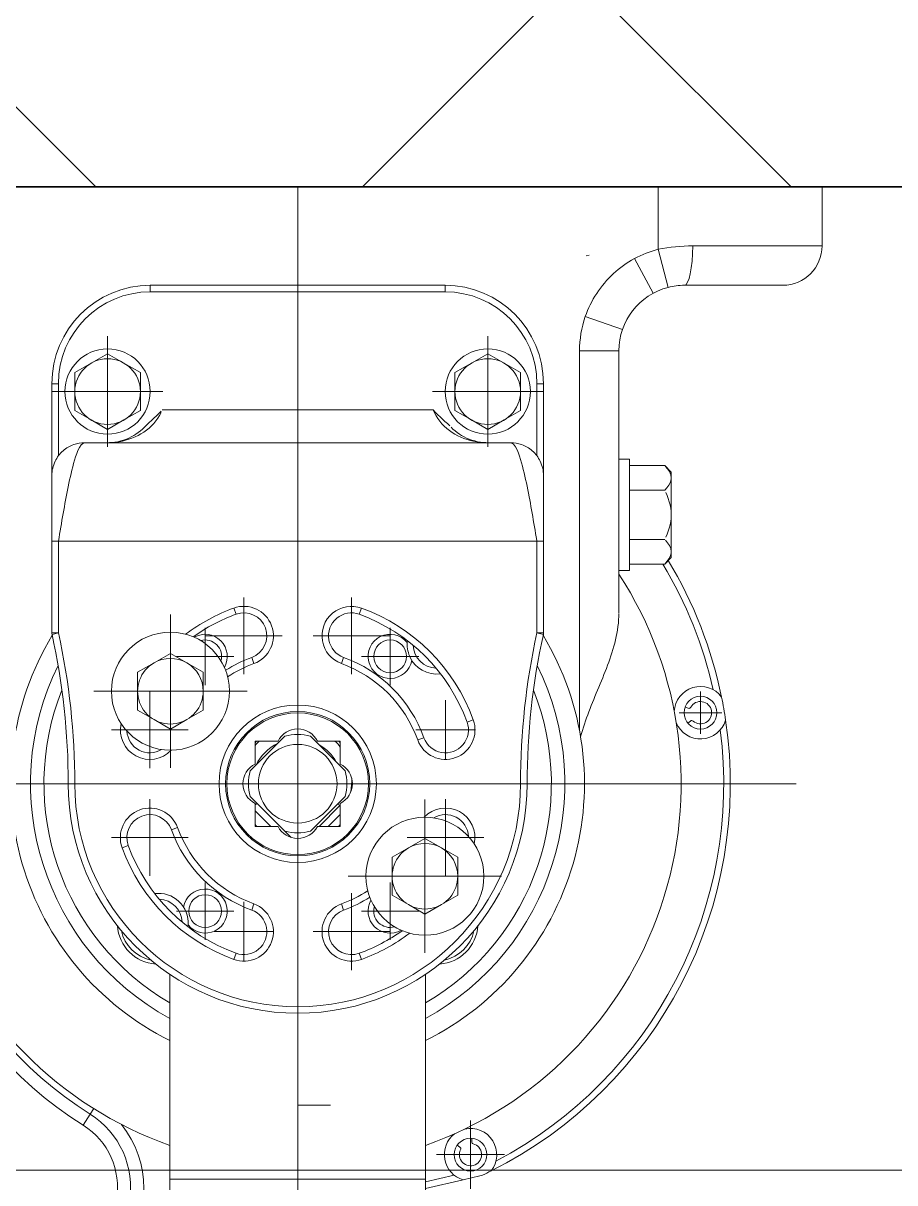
# Model space of a CAD drawing. Header units: metres. Extents: x -0.64 to 0.89, y -0.01 to 0.61.
# Drawn here: x 0.276616 to 0.279276, y 0.571206 to 0.574743 of the extents above; entities that cross this region are included whole.
import ezdxf
from ezdxf.xclip import XClip

# ---------------------------------------------------------------- set-up
doc = ezdxf.new("R2010")
doc.units = ezdxf.units.M
doc.header["$MEASUREMENT"] = 0
doc.header["$XCLIPFRAME"] = 0
doc.linetypes.add('DASHDOT', pattern=[1, 0.5, -0.25, 0, -0.25])
doc.linetypes.add('Strich 2', pattern=[0.0028222222222216, 0.0014111111111108, -0.0014111111111108])
for name, color, linetype in [('010 Aussenwände', 7, 'Continuous'), ('011_Stift 1.Grau', 7, 'Continuous'), ('030 Bodenaufbauten', 7, 'Continuous'), ('035 Decken', 7, 'Continuous'), ('051 Brüstung Bauteilschraffuren', 7, 'Continuous'), ('250 Abbildungen _ Grafiken', 7, 'Continuous')]:
    doc.layers.add(name, color=color, linetype=linetype)

# ---------------------------------------------------------------- blocks, each defined once
blk = doc.blocks.new('Zeichnung_4_3', base_point=(-3.231419911170223, 0.5250452324629931))
at = {"layer": '051 Brüstung Bauteilschraffuren', "linetype": 'Continuous', "lineweight": 0, "true_color": 0x000000}
h = blk.add_hatch(dxfattribs=at)
h.set_pattern_fill('Beton_0003', color=18, style=0, pattern_type=2)
h.set_pattern_definition([(44.99999999999999, (-3.231419911170223, 0.5250452324629931), (-0.001060660171779821, 0.001060660171779822), []), (135.0000000000002, (-3.231419911170223, 0.5250452324629931), (0.001060660171779818, 0.001060660171779824), [])])
h.paths.add_polyline_path([(0.3249130047305222, 0.5786453349058044), (0.2685356694212944, 0.5778233363895388), (0.2653338547517365, 0.5777752905293887), (0.2653398542604402, 0.5712444245557751), (0.2690416686429806, 0.5712444245559782), (0.2690416687650514, 0.5742431944917779), (0.3249070597495494, 0.5742444065799841)])
at = {"layer": '010 Aussenwände', "color": 7, "linetype": 'Continuous', "lineweight": 13, "ltscale": 1000}
for p, q in [((0.2774538912225598, 0.5714433192477998), (0.2774538912225598, 0.5742433215045689)), ((0.2775538893292341, 0.5714433192477998), (0.2774538912225598, 0.5714433192477998))]:
    blk.add_line(p, q, dxfattribs=at)
at = {"layer": '011_Stift 1.Grau', "color": 7, "linetype": 'Continuous', "lineweight": 13, "ltscale": 1000}
blk.add_line((0.2770638941424236, 0.5712173887026677), (0.2778438925542258, 0.5712173887026677), dxfattribs=at)
at = {"layer": '030 Bodenaufbauten', "color": 7, "linetype": 'Strich 2', "lineweight": 13, "ltscale": 1000}
blk.add_line((0.2858419086788295, 0.5712444241806695), (0.2690416676813706, 0.5712444241806695), dxfattribs=at)
at = {"layer": '035 Decken', "color": 7, "linetype": 'Continuous', "lineweight": 35, "ltscale": 1000}
blk.add_line((0.3249070604906736, 0.574244405644668), (0.2690416676813706, 0.5742431939586748), dxfattribs=at)
at = {"layer": '250 Abbildungen _ Grafiken', "color": 7, "linetype": 'Continuous', "lineweight": 13, "ltscale": 1000}
for p, q in [((0.2785538895278617, 0.5742433427622179), (0.2785538895278617, 0.5740531803372979)), ((0.279053888564293, 0.5742433427622179), (0.279053888564293, 0.5740633414935213)), ((0.2785538895278617, 0.5740531803372979), (0.2785838883221345, 0.5739369902793781)), ((0.2786591510284291, 0.5740633414935213), (0.279053888564293, 0.5740633414935213)), ((0.2783338954541454, 0.5740333427624252), (0.2783431659135003, 0.5740348110727022)), ((0.2784815433710103, 0.5740247503575215), (0.2785386711769405, 0.5739192210105766)), ((0.2770039008054077, 0.5739433335618406), (0.277903900771596, 0.5739433335618406)), ((0.2770039008054077, 0.5739233343656587), (0.2770039008054077, 0.5739433335618406)), ((0.277903900771596, 0.5739233343656587), (0.277903900771596, 0.5739433335618406)), ((0.2786338884383541, 0.5739433420649002), (0.2789338891356719, 0.5739433420649002)), ((0.2788138999476901, 0.5739433428949771), (0.2788141307784047, 0.5739433446678704)), ((0.2789079388207809, 0.5739433439587132), (0.2789071587477041, 0.5739433418312412)), ((0.2770039008054077, 0.5739233343656587), (0.277903900771596, 0.5739233343656587)), ((0.2783313793384541, 0.5738476911474469), (0.2784448207823578, 0.5738085600671624)), ((0.276823901662476, 0.5737059366408362), (0.2768739017786956, 0.5737348045281822)), ((0.2768739017786956, 0.5737348045281822), (0.2769239018949152, 0.5737059366408362)), ((0.2779839018078534, 0.5737059366408362), (0.278033901924073, 0.5737348045281822)), ((0.278033901924073, 0.5737348045281822), (0.2780839020402926, 0.5737059366408362)), ((0.2783138885448545, 0.5737433416000217), (0.2783138885448545, 0.5725846913153559)), ((0.2784338879734757, 0.5737433416000217), (0.2783138885448545, 0.5737433416000217)), ((0.2784338879734757, 0.5737433416000217), (0.2784338879734757, 0.573339433514378)), ((0.2767739015462564, 0.5736770687534903), (0.276823901662476, 0.5737059366408362)), ((0.2769239018949152, 0.5737059366408362), (0.2769739020111349, 0.5736770687534903)), ((0.2779339016916337, 0.5736770687534903), (0.2779839018078534, 0.5737059366408362)), ((0.2780839020402926, 0.5737059366408362), (0.2781339000307473, 0.5736770687534903)), ((0.2767739015462564, 0.5736193351045635), (0.2767739015462564, 0.5736770687534903)), ((0.2769739020111349, 0.5736770687534903), (0.2769739020111349, 0.5736193351045635)), ((0.2779339016916337, 0.5736193351045635), (0.2779339016916337, 0.5736770687534903)), ((0.2781339000307473, 0.5736770687534903), (0.2781339000307473, 0.5736193351045635)), ((0.2767239014300367, 0.5736433349902877), (0.2767039022338548, 0.5736433349902877)), ((0.2767039022338548, 0.5733636566054168), (0.2767039022338548, 0.5736433349902877)), ((0.2767239014300367, 0.5734233353292273), (0.2767239014300367, 0.5736433349902877)), ((0.2767739015462564, 0.5736193351045635), (0.2767739015462564, 0.5735615993298717)), ((0.2769739020111349, 0.5736193351045635), (0.2769739020111349, 0.5735615993298717)), ((0.2779339016916337, 0.5736193351045635), (0.2779339016916337, 0.5735615993298717)), ((0.2781339000307473, 0.5736193351045635), (0.2781339000307473, 0.5735615993298717)), ((0.2781839022727318, 0.5736433349902877), (0.2781839022727318, 0.5734233353292273)), ((0.2781839022727318, 0.5736433349902877), (0.2782039014689137, 0.5736433349902877)), ((0.2782039014689137, 0.5736433349902877), (0.2782039014689137, 0.5733633334891519)), ((0.276823901662476, 0.5735327314425258), (0.2767739015462564, 0.5735615993298717)), ((0.2769739020111349, 0.5735615993298717), (0.2769239018949152, 0.5735327314425258)), ((0.2770407509399541, 0.5735633339540304), (0.2778670506370495, 0.5735633339540304)), ((0.2779839018078534, 0.5735327314425258), (0.2779339016916337, 0.5735615993298717)), ((0.2781339000307473, 0.5735615993298717), (0.2780839020402926, 0.5735327314425258)), ((0.2768739017786956, 0.5735038635551799), (0.276823901662476, 0.5735327314425258)), ((0.2769239018949152, 0.5735327314425258), (0.2768739017786956, 0.5735038635551799)), ((0.278033901924073, 0.5735038635551799), (0.2779839018078534, 0.5735327314425258)), ((0.2780839020402926, 0.5735327314425258), (0.278033901924073, 0.5735038635551799)), ((0.2768039003405292, 0.5734633337215911), (0.2781039012364745, 0.5734633337215911)), ((0.2768745549538876, 0.5734633355648021), (0.2768787896869558, 0.5734633908790748)), ((0.2780290127567198, 0.5734633908790754), (0.2780332471352098, 0.5734633355648027)), ((0.2784338879734757, 0.5734133421084311), (0.2784658892382846, 0.5734133421084311)), ((0.2784338879734757, 0.5734133421084311), (0.2784338879734757, 0.5730733408929847)), ((0.2784658892382846, 0.5734133421084311), (0.2784658892382846, 0.5730733408929847)), ((0.2784658892382846, 0.573393453452024), (0.2784658892382846, 0.5733183969449247)), ((0.2784658892382846, 0.573393453452024), (0.2785737781842688, 0.573393453452024)), ((0.2785938879202255, 0.5733733415903024), (0.2785737781842688, 0.573393453452024)), ((0.2785938879202255, 0.5733733415903024), (0.2785938879202255, 0.5733559251984743)), ((0.2767039022338548, 0.5733633334891519), (0.2767039022338548, 0.5731633351500383)), ((0.2782039014689137, 0.5731633351500383), (0.2782039014689137, 0.5733633334891519)), ((0.2785938879202255, 0.5733559251984743), (0.2785938879202255, 0.5732433425635903)), ((0.2784658892382846, 0.5733183969449247), (0.2784658892382846, 0.5731682860564911)), ((0.2784658892382846, 0.5733183969449247), (0.2785737781842688, 0.5733183969449247)), ((0.2785938879202255, 0.5732433425635903), (0.2785938879202255, 0.5731307578029414)), ((0.2767039022338548, 0.5731633351500383), (0.2767039022338548, 0.5728832252348925)), ((0.2767239014300367, 0.5731633351500383), (0.2767039022338548, 0.5731633351500383)), ((0.2767239014300367, 0.5731633351500383), (0.2781839022727318, 0.5731633351500383)), ((0.2767239014300367, 0.5731633351500383), (0.2767239014300367, 0.5728832252348925)), ((0.2781839022727318, 0.5728832252348925), (0.2781839022727318, 0.5731633351500383)), ((0.2782039014689137, 0.5731633351500383), (0.2781839022727318, 0.5731633351500383)), ((0.2782039014689137, 0.5728832252348925), (0.2782039014689137, 0.5731633351500383)), ((0.2784658892382846, 0.5731682860564911), (0.2784658892382846, 0.5730932295493918)), ((0.2784658892382846, 0.5731682860564911), (0.2785737781842688, 0.5731682860564911)), ((0.2784338879734757, 0.5731472494870378), (0.2784338879734757, 0.5729445896902691)), ((0.2785938879202255, 0.5731307578029414), (0.2785938879202255, 0.5731133414111134)), ((0.2784658892382846, 0.5730932295493918), (0.2785737781842688, 0.5730932295493918)), ((0.2785938879202255, 0.5731133414111134), (0.2785737781842688, 0.5730932295493918)), ((0.2784338879734757, 0.5730733408929847), (0.2784658892382846, 0.5730733408929847)), ((0.2772657907895931, 0.5729401659735116), (0.277258950078144, 0.572958959860995)), ((0.2776488536246246, 0.572958959860995), (0.2776420129131755, 0.5729401659735116)), ((0.2767039022338548, 0.5728832252348925), (0.2767239014300367, 0.5728832252348925)), ((0.2767239014300367, 0.5728832252348925), (0.276704367776368, 0.5728789269382641)), ((0.2781839022727318, 0.5728832252348925), (0.2782034338006357, 0.5728789269382641)), ((0.2781839022727318, 0.5728832252348925), (0.2782039014689137, 0.5728832252348925)), ((0.2770155691289454, 0.5727920809390279), (0.277065569245165, 0.5728209488263738)), ((0.277065569245165, 0.5728209488263738), (0.2771155693613846, 0.5727920809390279)), ((0.277313673643972, 0.5728086087611276), (0.2773205122296563, 0.5727898148736441)), ((0.2775872893473474, 0.5727898148736441), (0.2775941300587965, 0.5728086087611276)), ((0.2769655690127257, 0.572763213051682), (0.2770155691289454, 0.5727920809390279)), ((0.2771155693613846, 0.5727920809390279), (0.2771655694776042, 0.572763213051682)), ((0.2769655690127257, 0.5727054772769902), (0.2769655690127257, 0.572763213051682)), ((0.2771655694776042, 0.572763213051682), (0.2771655694776042, 0.5727054772769902)), ((0.2769655690127257, 0.5727054772769902), (0.2769655690127257, 0.5726477436280634)), ((0.2771655694776042, 0.5727054772769902), (0.2771655694776042, 0.5726477436280634)), ((0.2770155691289454, 0.5726188757407175), (0.2769655690127257, 0.5726477436280634)), ((0.2771655694776042, 0.5726477436280634), (0.2771155693613846, 0.5726188757407175)), ((0.2786457735899117, 0.5726535809784795), (0.2786359504303074, 0.5726571565150418)), ((0.277065569245165, 0.5725900078533716), (0.2770155691289454, 0.5726188757407175)), ((0.2771155693613846, 0.5726188757407175), (0.277065569245165, 0.5725900078533716)), ((0.2779895265817795, 0.5726182869038401), (0.2779707326942961, 0.572611446192391)), ((0.2786526398105396, 0.5726146348397414), (0.2786446341799251, 0.5726079152968916)), ((0.2773090564826086, 0.5724623514195797), (0.2774148855624045, 0.5725681826251403)), ((0.2773238943216126, 0.5725533405346066), (0.2773238943216126, 0.572483341222205)), ((0.2773938936340141, 0.5725533405346066), (0.2773238943216126, 0.5725533405346066)), ((0.2774929053857748, 0.5725681826251403), (0.2775987344655706, 0.5724623514195797)), ((0.2775838945008017, 0.5725533405346066), (0.2775138930626352, 0.5725533405346066)), ((0.2775838945008017, 0.572483341222205), (0.2775838945008017, 0.5725533405346066)), ((0.2778203815944287, 0.5725567226265629), (0.2778391754819121, 0.5725635633380121)), ((0.2767739015462564, 0.5724233351305998), (0.2767539002243096, 0.5724233351305998)), ((0.2781339000307473, 0.5724233351305998), (0.2781539013526941, 0.5724233351305998)), ((0.2774148855624045, 0.5722785046421784), (0.2773090564826086, 0.5723843337219743)), ((0.2775987344655706, 0.5723843337219743), (0.2774929053857748, 0.5722785046421784)), ((0.2773238921958477, 0.5723411573110846), (0.2773717070257499, 0.5722933424811825)), ((0.2773238943216126, 0.572363341793584), (0.2773238943216126, 0.5722933403554175)), ((0.2773305874472176, 0.5723628027954238), (0.2773238937110647, 0.5723589378879091)), ((0.2775189800180416, 0.5722933424811825), (0.2775828783851793, 0.5723572408483201)), ((0.2775838934857284, 0.5723566551104249), (0.2775757544869126, 0.5723613539869739)), ((0.2775838945008017, 0.5722933403554175), (0.2775838945008017, 0.572363341793584)), ((0.2775472633200399, 0.5722933424811825), (0.2775838923750368, 0.5723299715361793)), ((0.277087419982575, 0.5722899455088717), (0.2770686282208565, 0.5722831069231875)), ((0.2773238943216126, 0.5722933403554175), (0.2773938936340141, 0.5722933403554175)), ((0.2774148558016958, 0.5722784770072347), (0.2774339664281494, 0.5722593663807811)), ((0.2775138930626352, 0.5722933403554175), (0.2775838945008017, 0.5722933403554175)), ((0.276918277120989, 0.5722283833573595), (0.2769370710084725, 0.5722352240688086)), ((0.2777922258383244, 0.5722278072750715), (0.277842225954544, 0.5722566751624174)), ((0.277842225954544, 0.5722566751624174), (0.2778922260707636, 0.5722278072750715)), ((0.2777422257221048, 0.5721989393877256), (0.2777922258383244, 0.5722278072750715)), ((0.2777422257221048, 0.5721412036130339), (0.2777422257221048, 0.5721989393877256)), ((0.2778922260707636, 0.5722278072750715), (0.2779422261869833, 0.5721989393877256)), ((0.2779422261869833, 0.5721989393877256), (0.2779422261869833, 0.5721412036130339)), ((0.2777422257221048, 0.5721412036130339), (0.2777422257221048, 0.572083469964107)), ((0.2779422261869833, 0.5721412036130339), (0.2779422261869833, 0.572083469964107)), ((0.2777922258383244, 0.5720546020767612), (0.2777422257221048, 0.572083469964107)), ((0.2779422261869833, 0.572083469964107), (0.2778922260707636, 0.5720546020767612)), ((0.2773205122296563, 0.5720568532617905), (0.277313673643972, 0.572038061500072)), ((0.2775872893473474, 0.5720568532617905), (0.2775941300587965, 0.572038061500072)), ((0.277842225954544, 0.5720257341894153), (0.2777922258383244, 0.5720546020767612)), ((0.2778922260707636, 0.5720546020767612), (0.277842225954544, 0.5720257341894153)), ((0.277258950078144, 0.5718877104002046), (0.2772657907895931, 0.571906504287688)), ((0.2776420129131755, 0.571906504287688), (0.2776488536246246, 0.5718877104002046)), ((0.2770638941424236, 0.5710973403814538), (0.2770638941424236, 0.5718420489701465)), ((0.2778438925542258, 0.5710973403814538), (0.2778438925542258, 0.5718420383413219)), ((0.2768208937051421, 0.5714156672979769), (0.2768315289069382, 0.5714325990154077)), ((0.2767996147984902, 0.5713817974858206), (0.2768208937051421, 0.5714156672979769)), ((0.277948926597949, 0.5713149549342961), (0.2779403661426955, 0.5713209495913149)), ((0.2779856810730749, 0.5713420796944237), (0.2779847691199326, 0.5713316676979421)), ((0.2779314570619984, 0.5712297138875595), (0.2778438925542258, 0.5712096594214902)), ((0.2779588943095664, 0.5712154797657871), (0.2778438925542258, 0.5711891415386726)), ((0.2780099339248223, 0.5712271693469738), (0.2779588943095664, 0.5712154797657871))]:
    blk.add_line(p, q, dxfattribs=at)
at = {"layer": '250 Abbildungen _ Grafiken', "color": 7, "linetype": 'DASHDOT', "lineweight": 13, "ltscale": 1000}
for p, q in [((0.2774538890967949, 0.5739443411744033), (0.2774538890967949, 0.5709023418413857)), ((0.2768739017786956, 0.5737883355399012), (0.2768739017786956, 0.5734503346692259)), ((0.278033901924073, 0.5737883355399012), (0.278033901924073, 0.5734503346692259)), ((0.2770429000882683, 0.5736193351045635), (0.276704901343358, 0.5736193351045635)), ((0.2782029002336457, 0.5736193351045635), (0.2778649014887353, 0.5736193351045635)), ((0.2772897311539001, 0.572991386278784), (0.2772897311539001, 0.5727573863300903)), ((0.2776180704231035, 0.572991386278784), (0.2776180704231035, 0.5727573863300903)), ((0.277065569245165, 0.5729394772256838), (0.277065569245165, 0.5724714773282966)), ((0.277171757579229, 0.5728991854777639), (0.277171757579229, 0.5727241521216393)), ((0.2774067311282469, 0.5728743863044371), (0.2771727311795533, 0.5728743863044371)), ((0.2777350703974504, 0.5728743863044371), (0.2775010704487567, 0.5728743863044371)), ((0.2777360312431854, 0.5728991854777639), (0.2777360312431854, 0.5727241521216393)), ((0.2772592731944088, 0.572811669862584), (0.2770842398382842, 0.572811669862584)), ((0.2778235468583652, 0.572811669862584), (0.2776485135022406, 0.572811669862584)), ((0.2772995691938586, 0.5727054772769902), (0.2768315692964713, 0.5727054772769902)), ((0.277002848551782, 0.5727045036766659), (0.277002848551782, 0.5724705037279723)), ((0.2786829362118984, 0.5727050563755399), (0.2786829362118984, 0.572575055223063)), ((0.2779049530252217, 0.5726785034461706), (0.2779049530252217, 0.5724965039584676)), ((0.2787479357252545, 0.572640054736419), (0.2786179345727775, 0.572640054736419)), ((0.2771198485261289, 0.572587503702319), (0.2768858485774352, 0.572587503702319)), ((0.2779959527690731, 0.572587503702319), (0.2778139532813702, 0.572587503702319)), ((0.2789748887633037, 0.5724233415078945), (0.2759328873045211, 0.5724233415078945)), ((0.277002848551782, 0.5723761644074624), (0.277002848551782, 0.5721421644587688)), ((0.2779049530252217, 0.5723761644074624), (0.2779049530252217, 0.5721421644587688)), ((0.277842225954544, 0.5723752035617276), (0.277842225954544, 0.5719072036643402)), ((0.2771198485261289, 0.5722591644331156), (0.2768858485774352, 0.5722591644331156)), ((0.2780219529995684, 0.5722591644331156), (0.2777879530508748, 0.5722591644331156)), ((0.2780762259032377, 0.5721412036130339), (0.2776082260058503, 0.5721412036130339)), ((0.277171757579229, 0.5721225287683849), (0.277171757579229, 0.5719474975380251)), ((0.2777360312431854, 0.5721225287683849), (0.2777360312431854, 0.5719474975380251)), ((0.2772897311539001, 0.572063281574849), (0.2772897311539001, 0.5718812820871462)), ((0.2776180704231035, 0.5720892818053444), (0.2776180704231035, 0.5718552818566507)), ((0.2772592731944088, 0.572035013153205), (0.2770842398382842, 0.572035013153205)), ((0.2778235468583652, 0.572035013153205), (0.2776485135022406, 0.572035013153205)), ((0.2773807308977516, 0.5719722818309976), (0.2771987314100487, 0.5719722818309976)), ((0.2777350703974504, 0.5719722818309976), (0.2775010704487567, 0.5719722818309976)), ((0.2779813232550293, 0.5713962696932617), (0.2779813232550293, 0.5711882699750636)), ((0.278085322051246, 0.5712922708970452), (0.2778773223330477, 0.5712922708970452))]:
    blk.add_line(p, q, dxfattribs=at)
at = {"layer": '250 Abbildungen _ Grafiken', "color": 7, "linetype": 'Continuous', "lineweight": 13, "ltscale": 1000, "flags": 128}
for points in [[(0.2768787896433169, 0.573463390991622), (0.2768890111505464, 0.5734638760078634), (0.2768992527799945, 0.5734648642422658), (0.2769094913651018, 0.5734663649283873), (0.2769193102112371, 0.5734683005594445), (0.2769290797870774, 0.5734707291861022), (0.2769387754327242, 0.5734736618226345), (0.2769483785109066, 0.5734771137226471), (0.2769576795948945, 0.5734810170254354), (0.2769668438944577, 0.5734854525950844), (0.2769756625525908, 0.5734903349375835), (0.2769842872396255, 0.57349576752283), (0.2769924912938801, 0.5735016283072382), (0.277000397072964, 0.5735080255454152), (0.277007783507996, 0.5735147992684708), (0.2770147582368656, 0.5735220651710573), (0.2770212562674716, 0.5735297998170139), (0.2770272159725415, 0.5735379739966324), (0.2770325738043522, 0.5735465425132632), (0.277037265895379, 0.5735554327960961)], [(0.2769860559443291, 0.5735109033270702), (0.2769931769059917, 0.5735179545241177), (0.2770005127458814, 0.5735247854334342), (0.2770079479269065, 0.573531507097944), (0.2770153923135137, 0.5735382156271209), (0.2770228906775145, 0.5735451194622027), (0.2770302553512409, 0.5735522205301276), (0.2770372179511673, 0.5735594186687348)], [(0.2778670515342454, 0.5735633344037221), (0.2778712291713958, 0.5735540137408071), (0.2778760058499823, 0.573545209056002), (0.2778814342458831, 0.5735367343151442), (0.2778874470406674, 0.573528661329227), (0.2778939723325737, 0.5735210412658767), (0.2779011665173137, 0.5735136887936466), (0.2779087642856939, 0.5735068669193933), (0.2779167041684856, 0.5735005805991221), (0.2779249336189493, 0.5734948257377726), (0.2779336640314107, 0.5734894450535849), (0.2779426037226038, 0.5734846103438884), (0.2779517134577207, 0.5734803079306218), (0.2779612347416816, 0.57347641898841), (0.2779708740698705, 0.5734730613585965), (0.2779806081822414, 0.5734702200231875), (0.2779904123271586, 0.573467882709124), (0.2780002620471098, 0.5734660386307545), (0.2780104160425281, 0.5734646462396902), (0.2780205691189881, 0.5734637558586948)], [(0.2778670531291745, 0.5735633334794037), (0.2778739921780811, 0.5735558227309993), (0.2778810997601484, 0.573548743395086), (0.2778884126410857, 0.5735418670975911), (0.2778959252024231, 0.5735350397233415), (0.2779033768034882, 0.5735283354802828), (0.2779109164539566, 0.5735214461241415), (0.2779183031186672, 0.5735143835740855)], [(0.2767239011329634, 0.5731633344037216), (0.2767256988748819, 0.57317392177837), (0.2767274978950889, 0.5731845034714783), (0.2767292994561177, 0.5731950736306691), (0.2767311048049783, 0.573205626160284), (0.2767329151748954, 0.5732161546593147), (0.2767347317870565, 0.5732266523593342), (0.2767365558523482, 0.573237112062428), (0.2767383885731043, 0.5732475260791248), (0.2767402311448426, 0.5732578861663284), (0.2767420847580113, 0.5732681834652484), (0.2767439505997293, 0.5732784084393313), (0.2767458298555296, 0.5732885508121918), (0.2767477237110989, 0.5732985995055436), (0.2767496333540249, 0.5733085425771316), (0.2767515599755335, 0.5733183671586615), (0.276753700297812, 0.5733290207737112), (0.2767558642149894, 0.5733394943124268), (0.2767580533430696, 0.5733497662224024), (0.2767602693140994, 0.5733598132137436), (0.2767625137789747, 0.5733696101591063), (0.2767649967492076, 0.5733799807029208), (0.2767675178252103, 0.5733899835147704), (0.2767702945955897, 0.5734003573492163), (0.2767731216317633, 0.5734101951950266), (0.2767762257586153, 0.5734201203748989), (0.2767796238255915, 0.5734298908304544), (0.2767833318620512, 0.5734391976592453), (0.2767878420579484, 0.5734485433906149), (0.2767934371821328, 0.5734570244701231), (0.2768016445996211, 0.573463039900114)], [(0.2781039011329631, 0.5734633344037221), (0.2781128814427025, 0.5734586825659967), (0.2781188905841976, 0.5734504344941069), (0.2781235135941755, 0.5734413638174797), (0.2781275353368087, 0.5734316076478478), (0.2781309936053127, 0.5734218787432683), (0.2781341463567286, 0.5734119697352361), (0.2781370104562977, 0.5734021412745249), (0.2781398150298044, 0.5733917852489452), (0.2781423527422993, 0.5733818168371998), (0.2781448434064644, 0.5733715056822776), (0.2781472894990822, 0.57336089436717), (0.2781494951899894, 0.5733509345377813), (0.2781516688164318, 0.573340775246235), (0.2781538136083102, 0.5733304339084019), (0.278155932023755, 0.5733199288523468), (0.278158025951444, 0.5733092789866143), (0.2781600973264231, 0.5732985010640002), (0.2781619624842646, 0.5732886043133171), (0.2781638121331578, 0.5732786238593062), (0.2781656477763481, 0.5732685685623126), (0.2781674709110131, 0.5732584464139147), (0.2781692830178129, 0.5732482646877282), (0.2781710855504498, 0.5732380300902128), (0.2781728799252239, 0.5732277489114773), (0.2781746675105872, 0.5732174271760848), (0.278176449616701, 0.5732070707938584), (0.2781782274849918, 0.5731966857106865), (0.2781800022777041, 0.5731862780593284), (0.2781817750674618, 0.57317585431022), (0.2781835468268179, 0.5731654214222786)], [(0.2785938883006436, 0.5733559249554595), (0.2785923909367067, 0.5733658190538785), (0.2785883897349755, 0.5733750292363703), (0.2785827203768632, 0.5733834405207061), (0.2785761387340875, 0.5733910318850972)], [(0.2785737772556613, 0.5733183973453332), (0.2785805850660785, 0.5733257761990439), (0.2785866802785559, 0.5733339817300067), (0.2785913405579752, 0.5733429934408618), (0.2785937372487921, 0.5733527906077426)], [(0.2785938883256511, 0.5732433418103385), (0.2785934898263243, 0.5732535284986724), (0.27859230122366, 0.5732637174195564), (0.2785903878730926, 0.5732737123690016), (0.2785878245189628, 0.5732835084945864), (0.2785846920276533, 0.5732930973407777), (0.2785810734025098, 0.5733024696573403), (0.2785769606275634, 0.5733118089448829)], [(0.2785938883256511, 0.5732433418103385), (0.2785934898263243, 0.5732331551220048), (0.27859230122366, 0.573222966201121), (0.2785903878730926, 0.5732129712516758), (0.2785878245189628, 0.5732031751260909), (0.2785846920276533, 0.5731935862798998), (0.2785810734025098, 0.5731842139633371), (0.2785769606275634, 0.5731748746757944)], [(0.2785938883006436, 0.5731307583504753), (0.2785923909367072, 0.5731406524488947), (0.2785883897349755, 0.5731498626313862), (0.2785827203768632, 0.5731582739157223), (0.2785761387340875, 0.5731658652801134)], [(0.2785737772556622, 0.5730932307403492), (0.2785805850660785, 0.57310060959406), (0.2785866802785559, 0.5731088151250227), (0.2785913405579752, 0.5731178268358779), (0.2785937372487926, 0.5731276240027585)], [(0.2783170511791422, 0.5725667882522673), (0.2783197971980305, 0.5725764703805833), (0.278322681713679, 0.572586109439498), (0.2783256963515583, 0.5725957057948694), (0.278328832323619, 0.5726052599525819), (0.2783320804959879, 0.5726147726457604), (0.2783354314566777, 0.5726242449219839), (0.2783388755832821, 0.5726336782305006), (0.2783424031106851, 0.5726430745094417), (0.2783460047358397, 0.5726524375928428), (0.2783496757014552, 0.5726617830735041), (0.2783534045452494, 0.5726711103806981), (0.2783571728554968, 0.572680402397491), (0.2783609701018657, 0.5726896621078486), (0.2783648628024862, 0.5726990782679611), (0.2783688436238507, 0.5727086622810583), (0.2783727699527998, 0.5727181015318672), (0.2783767616961041, 0.5727277164944862), (0.2783807066247306, 0.5727372710625415), (0.2783846007612305, 0.5727467887040155), (0.2783884315738736, 0.57275627289317), (0.2783921898960209, 0.5727657355945609), (0.2783958678381726, 0.572775191968128), (0.2783994567000088, 0.5727846550742849), (0.2784029448824397, 0.5727941305790086), (0.278406316188176, 0.5728036126059239), (0.2784095607181327, 0.5728131156797025), (0.2784126647889273, 0.5728226403559256), (0.2784157290765794, 0.5728325706673161), (0.2784185902901557, 0.5728424592010138), (0.2784212441525149, 0.5728523333413628), (0.2784236789211327, 0.5728621981915359), (0.2784258820963128, 0.5728720554957288), (0.2784278408875296, 0.5728819031609865), (0.2784296105584168, 0.5728921606232796), (0.2784310875692571, 0.5729023906278836), (0.2784322612881964, 0.5729125866584097), (0.2784331230121908, 0.5729227447261455), (0.27843366561858, 0.5729328585174411), (0.2784338837694604, 0.572942919148813)]]:
    blk.add_lwpolyline(points, dxfattribs=at)
at = {"layer": '250 Abbildungen _ Grafiken', "color": 7, "linetype": 'Continuous', "lineweight": 13, "ltscale": 1000}
for centre, radius in [((0.2768739011329631, 0.5736193344037216), 0.0001300000000000168), ((0.2768739011329631, 0.5736193344037216), 0.0001000000000000156), ((0.2780339011329631, 0.5736193344037221), 0.0001300000000000168), ((0.2780339011329631, 0.5736193344037221), 0.0001000000000000156), ((0.2770655689198769, 0.5727054780496756), 0.0001800000000000068), ((0.2777360305607779, 0.5728116692858755), 4.999999999999005e-05), ((0.2774539011329638, 0.5724233344037218), 0.0002400000000000091), ((0.2786829354341878, 0.5726400557730559), 4.999999999999005e-05), ((0.2774539011329638, 0.5724233344037218), 0.0002199999999999847), ((0.2774538936396773, 0.5724233411285754), 0.000215999999999994), ((0.2774538953584273, 0.5724233428473254), 0.0001200000000000046), ((0.2778422252344774, 0.5721412042074752), 0.0001800000000000068), ((0.2771717567185772, 0.5720350129712753), 4.999999999999005e-05), ((0.2779813229490808, 0.5712922707291055), 4.999999999999005e-05)]:
    blk.add_circle(centre, radius, dxfattribs=at)
for centre, radius, start, end in [((0.2786339170949463, 0.5737432514650548), 0.0003200947540740594, 104.4784554196283, 118.4266180642222), ((0.2786588363652709, 0.5735157593826244), 0.0005475780550137017, 89.96700082588482, 101.0497093561299), ((0.2789339000563023, 0.574063342847326), 0.0001199999999999735, 270, 0), ((0.2786341046182508, 0.5737430465727464), 0.0003203643282873983, 118.438668286122, 132.6021388398385), ((0.2786340069975264, 0.5737432249605217), 0.0003201662112566366, 132.6108889832209, 146.7831796621569), ((0.277003901132963, 0.5736433344037214), 0.0003000000000002734, 90, 180), ((0.2779039011329631, 0.5736433344037223), 0.0002999999999997583, 0, 90), ((0.2786338883256509, 0.5737433418103388), 0.0001999999999998174, 104.4775027426804, 180), ((0.2786338883256509, 0.5737433418103385), 0.0002000000000001054, 90, 104.4775027426562), ((0.2770039011329626, 0.5736433344037221), 0.0002799999999996317, 90, 180), ((0.2779039011329627, 0.5736433344037218), 0.0002800000000001957, 0, 90), ((0.2786342553628756, 0.5737431688309427), 0.0003204042242681089, 146.7991125741975, 160.9606170635672), ((0.2786338976286866, 0.5737433397713774), 0.000320009649135743, 160.9686542927962, 179.999634937233), ((0.2768739011329622, 0.5736193344037219), 0.0001560000000006502, 291.5602244743164, 315.9671244669858), ((0.2780339011329627, 0.5736193344037223), 0.0001559999999999251, 224.033301361586, 248.4607817692566), ((0.276874293902202, 0.573617885204729), 0.000154509112344177, 278.0540561180687, 291.6010267722689), ((0.2780335083917951, 0.5736178852749526), 0.0001545091864111935, 248.3989595386312, 261.9458763671102), ((0.2768038780151181, 0.5733633519303855), 9.997147459003761e-05, 131.2414323496859, 154.289763703124), ((0.2768039011329635, 0.5733633344037213), 0.0001000000000004522, 109.3524601194567, 131.2447703044091), ((0.2768038710468739, 0.5733635344090721), 9.980030398645253e-05, 89.98272739848403, 109.374212509671), ((0.2768739011329626, 0.5736193344037216), 0.0001559999999999925, 270.1409307978716, 278.1245743816532), ((0.2780339011329631, 0.5736193344037221), 0.0001560000000000303, 261.8776237260104, 269.918732179877), ((0.2781039312190519, 0.5733635344090714), 9.980030398765085e-05, 70.62578749059624, 90.01727260804256), ((0.2781039011329636, 0.5733633344037226), 9.999999999956192e-05, 48.75522969633221, 70.64753988137751), ((0.2781039242508077, 0.573363351930384), 9.997147459166331e-05, 25.71023629731803, 48.75856765156583), ((0.2768039011329635, 0.5733633344037219), 0.0001000000000004767, 154.2864599008165, 180), ((0.2781039011329627, 0.5733633344037219), 0.0001000000000004497, 0, 25.7135400991835), ((0.2774538953584833, 0.5724233428474097), 0.001299999999917497, 12.73495935637682, 31.01741396284513), ((0.2774538953584287, 0.5724233428473277), 0.001319999999999333, 11.55671288384967, 31.05114621718181), ((0.2774538883256521, 0.5724233418103382), 0.001170000000000317, 146.8882637513959, 250.5290207368647), ((0.2774538883256508, 0.5724233418103382), 0.001170000000000308, 289.4714620062701, 33.11173624865428), ((0.2774539011329624, 0.572423334403722), 0.0005699999999995731, 109.9999999999303, 126.8601952373926), ((0.2772897314626199, 0.5728743868611359), 9.000000000000978e-05, 290.0000010482617, 109.9999989518055), ((0.2772897314628273, 0.5728743868612114), 7.000000000003073e-05, 290.0000011669108, 109.9999988333076), ((0.2776180708017604, 0.5728743868616916), 9.000000000557614e-05, 69.99999999396182, 249.9999999943018), ((0.2776180708009859, 0.5728743868619807), 6.999999999994187e-05, 69.99999932625097, 250.0000006739728), ((0.2774539011329065, 0.5724233344036649), 0.0005700000000718744, 20.00000000474641, 69.99999999529761), ((0.2774539011329642, 0.5724233344037217), 0.0005500000000004956, 110.0000000001208, 125.4260789862881), ((0.2774539011329638, 0.5724233344037222), 0.0005499999999996208, 20.00000000000168, 70.00000000003351), ((0.2774538936396764, 0.5724233411285753), 0.0008749999999995761, 148.8533541169078, 243.5309454114851), ((0.2767239011329625, 0.5728832256952231), 1.999999999952701e-05, 180, 192.4098056522935), ((0.2746339011329644, 0.5724233344037182), 0.002119999999999323, 0, 12.40980565550946), ((0.2746339011329635, 0.5724233344037218), 0.002139999999999986, 0, 12.40980565540526), ((0.2771717567185594, 0.5728116692858632), 6.732050808577258e-05, 330.2424174911424, 119.759336590909), ((0.2777360305607757, 0.572811669285845), 6.732050805478345e-05, 38.95114302717823, 349.4278015421816), ((0.2774538936396773, 0.5724233411285753), 0.0008749999999999915, 296.4690406481112, 31.14533088780727), ((0.2802739011329636, 0.5724233344037224), 0.002139999999999986, 167.5901943445947, 180), ((0.2802739011329636, 0.5724233344037238), 0.00211999999999989, 167.5901943446352, 180), ((0.2781839011329628, 0.5728832256952238), 2.000000000009549e-05, 347.5901943478824, 0), ((0.2771717567185767, 0.5728116692858749), 5.000000000037545e-05, 344.2933943303451, 105.708352132482), ((0.2778781577083875, 0.5728476051972747), 9.00000000105131e-05, 172.4028313604177, 203.5336694897422), ((0.2778781577083889, 0.5728476051972878), 7.200000000028722e-05, 181.5115999594447, 268.4902984086494), ((0.2770655689198778, 0.5727054780496759), 9.999999999999121e-05, 0, 120.0000000003344), ((0.2774539011329633, 0.5724233344037221), 0.000409999999999744, 109.9999999999928, 122.4556221892028), ((0.2774539011329638, 0.5724233344037224), 0.0004099999999995685, 19.99999999997397, 69.99999999999784), ((0.2778781577083822, 0.5728476051973121), 9.00000000159392e-05, 203.5336695013051, 277.599073478425), ((0.2774538936396835, 0.5724233411285766), 0.0008150000000090514, 153.739703816151, 241.4107138266837), ((0.2770655689198778, 0.5727054780496759), 9.999999999999121e-05, 120.0000000003344, 0), ((0.2774539011329638, 0.572423334403722), 0.0003899999999999707, 110.0000000000364, 123.2440428108718), ((0.2774539011331791, 0.5724233344039378), 0.0003899999997109341, 19.99999998021816, 70.0000000197892), ((0.2774538936396822, 0.5724233411285765), 0.0008150000000089755, 298.5892774534531, 26.25862180750799), ((0.2774538953585437, 0.5724233428473795), 0.001230000000109826, 166.8416976683637, 237.8637413060403), ((0.2774538953584282, 0.5724233428473272), 0.001190000000000127, 166.8416976646094, 237.863741308932), ((0.2774538936396822, 0.5724233411285657), 0.0007740000000044061, 158.3373585932355, 239.7432302614712), ((0.2774538936396826, 0.5724233411285654), 0.0007740000000040572, 300.2567604048412, 21.66051648299742), ((0.2786829354341882, 0.5726400557730581), 7.99999999968511e-05, 36.63120305702446, 177.5987591364998), ((0.2786829354341864, 0.5726400557730542), 3.40000000001664e-05, 228.6269265583679, 151.3730734415289), ((0.27745389535843, 0.5724233428473234), 0.001319999999999006, 8.443287116336661, 11.55671288403859), ((0.2786478251176328, 0.5726592199498303), 5.999999999895331e-06, 250.0000000020048, 331.3730734403354), ((0.2770028486749863, 0.5725875040725182), 9.000000000024208e-05, 167.5554915375317, 316.4503134286602), ((0.2774538936396653, 0.5725231924799232), 6.714864865473821e-05, 26.6784978171925, 153.3215021830659), ((0.2779049535902431, 0.5725875040744143), 9.000000000559973e-05, 200.0000012896543, 19.9999987222636), ((0.2779049535909404, 0.5725875040725183), 7.000000000000261e-05, 200.0000000000247, 20.00000000002476), ((0.2774538953584282, 0.5724233428473271), 0.001320000000000143, 296.5567128838736, 8.443287116169822), ((0.2774538953584282, 0.5724233428473271), 0.001299999999999926, 297.7349593590081, 7.265040641028333), ((0.2786829354341882, 0.572640055773058), 7.999999999714435e-05, 202.4011993617868, 343.3687969541723), ((0.2786564970632952, 0.5726100389020544), 5.999999999922959e-06, 48.62692656056401, 129.9999999999834), ((0.2770028486749863, 0.572587504072518), 7.000000000000143e-05, 183.0540155842707, 300.9518055896054), ((0.2774538953584251, 0.5724233428473234), 0.000179999999999652, 133.7622302270808, 136.2393302220307), ((0.2774519163379834, 0.5724328520385445), 0.0001669999999999733, 133.8221998506108, 140.0498484989952), ((0.2774538953584273, 0.5724233428473254), 0.0001500000000000242, 74.9264348665531, 105.0735651334487), ((0.2774519163379825, 0.5724328520385437), 0.0001669999999998592, 37.78804917814858, 46.17780014989214), ((0.27745389535843, 0.5724233428473225), 0.0001800000000000487, 43.76281558861412, 46.23861934244148), ((0.2774499373175376, 0.5724233428473254), 0.0001353554196833769, 115.0104125795219, 154.9900101749008), ((0.2774538953584278, 0.5724233428473258), 0.0001353554196828742, 28.8288416013186, 61.17115841948961), ((0.2773540422883269, 0.5724233411285854), 6.714864865465447e-05, 116.6784978169211, 243.3215021830789), ((0.2775537449910699, 0.5724233411285855), 6.714864862453878e-05, 296.678497765781, 63.321502234219), ((0.2774538953584273, 0.5724233428473253), 0.0001499999999996013, 164.9264348665649, 195.0735651334351), ((0.2774538953584273, 0.5724233428473254), 0.0001500000000001409, 344.9264348666345, 15.07356513336551), ((0.2774539011329638, 0.5724233344037218), 0.0006999999999999318, 180, 0), ((0.2774539011329638, 0.5724233344037218), 0.0006800000000001205, 180, 0), ((0.2774519163379821, 0.5724328520385447), 0.0001670000000008143, 346.8251194459864, 2.502937096301415), ((0.277002848675683, 0.5722591647330295), 9.000000000559973e-05, 20.00000128953059, 199.9999987223874), ((0.2779049535909404, 0.572259164734925), 9.000000000022133e-05, 347.5559968235175, 136.4381978590232), ((0.2770028486749863, 0.5722591647349253), 7.000000000000565e-05, 20.00000000003159, 200.0000000000316), ((0.2779049535909404, 0.5722591647349257), 7.000000000005446e-05, 3.058026823965928, 120.9361516491599), ((0.2774539011329633, 0.5724233344037217), 0.0004099999999996652, 200.0000000000206, 250.0000000000877), ((0.2774539011327475, 0.572423334403506), 0.0003899999997109796, 199.999999980223, 250.000000019791), ((0.2774538953584251, 0.5724233428473274), 0.000179999999999774, 223.7606697780162, 226.2395947554328), ((0.2774538936396653, 0.5723234897772476), 6.714864865470632e-05, 206.6784978169206, 333.3215021829023), ((0.2774538953584273, 0.5724233428473254), 0.0001499999999999674, 254.9264348667645, 285.0735651334469), ((0.2774538953584273, 0.5724233428473248), 0.0001799999999996752, 313.7612551531357, 316.2371844128222), ((0.2774539011329638, 0.5724233344037221), 0.0005500000000002871, 200.0000000000362, 249.9999999999965), ((0.2778422252344774, 0.5721412042074752), 9.999999999993757e-05, 0, 119.9999999999862), ((0.2774539011330202, 0.5724233344037783), 0.000570000000071226, 200.0000000047214, 249.9999999953339), ((0.2778422252344774, 0.5721412042074752), 9.999999999993757e-05, 119.9999999999862, 0), ((0.2771717567185692, 0.5720350129712931), 6.732050807507882e-05, 218.9511429869808, 169.427801536647), ((0.2774539011329633, 0.5724233344037218), 0.0003900000000001659, 290.0000000001136, 303.2433269032518), ((0.2770296295709578, 0.5719990770598791), 8.999999998926284e-05, 355.9313635111019, 97.59637280255617), ((0.2770296295709653, 0.5719990770598632), 7.200000000004867e-05, 1.510857617463255, 88.48724401828186), ((0.2774539011329638, 0.572423334403721), 0.0004099999999991057, 290.0000000000281, 302.4552148166958), ((0.2777360305607663, 0.5720350129712318), 6.732050804644968e-05, 150.2358603657432, 299.7623857303266), ((0.2772897314641658, 0.5719722819457522), 9.000000000555946e-05, 249.999999994298, 69.99999999395794), ((0.2772897314649407, 0.571972281945463), 7.000000000004743e-05, 249.9999993262535, 70.00000067353805), ((0.2776180708017604, 0.5719722819457447), 8.999999999991255e-05, 110.0000000000336, 289.9999999996935), ((0.2776180708028537, 0.5719722819461429), 7.000000000003908e-05, 110.0000009529826, 289.9999990472309), ((0.2777360305607779, 0.5720350129712753), 4.999999999987671e-05, 164.2842043871391, 285.7140492075244), ((0.2770296295709653, 0.5719990770598631), 0.0001259999999997788, 184.0054899853431, 265.9926070700938), ((0.2770296295709587, 0.5719990770598662), 8.999999999146075e-05, 352.4017223550848, 355.9313635114528), ((0.2778781577083898, 0.5719990770598637), 0.0001260000000000822, 274.0148309543266, 355.9850646372072), ((0.2770296295709431, 0.5719990770598229), 0.0001159999999671737, 191.8484265269877, 258.1496686221344), ((0.2774539011329638, 0.5724233344037217), 0.0005499999999997877, 290.0000000000225, 305.4272216314724), ((0.2774539011329633, 0.5724233344037222), 0.0005700000000002091, 290.0000000000263, 306.8615943683276), ((0.2778781577083622, 0.5719990770598822), 0.0001160000000251871, 281.8603688792572, 348.1395267813446), ((0.2766808873768163, 0.5711927931293145), 0.0002632012758517073, 282.8999999999622, 57.86374130892906), ((0.2766808873768123, 0.5711927931293107), 0.0002232012758528871, 282.900000000516, 57.86374130655629), ((0.2766808873768163, 0.5711927931293144), 0.0003032012758516557, 319.5677740652347, 39.18608908274805), ((0.2779813229490822, 0.5712922707291044), 8.000000000012386e-05, 127.4170053930009, 253.7176525645117), ((0.2779813229490808, 0.5712922707291054), 8.000000000013819e-05, 321.631203057222, 102.5836285578029), ((0.2779813229490804, 0.5712922707291039), 3.399999999993212e-05, 153.62692655872, 76.37307344150815), ((0.2779454861242492, 0.571310039296464), 5.999999999630309e-06, 333.6269265532659, 54.99999999997819), ((0.2779907469037641, 0.5713311447445655), 5.999999999905614e-06, 174.9999999990922, 256.3730734416375), ((0.2780010028705924, 0.5712661594694076), 4.000000000027251e-05, 282.8999999988898, 295.3044287214966), ((0.2774538953584287, 0.5724233428473268), 0.001319999999999645, 295.304428722062, 296.5567128838588)]:
    blk.add_arc(centre, radius, start, end, dxfattribs=at)
blk.add_ellipse((0.2786338881867958, 0.5740633434576775), major_axis=(-1.459487263006882e-10, 0.000120001640319849), ratio=0.2105266915853905, start_param=3.141592653568842, end_param=4.712375033544436, dxfattribs=at)

msp = doc.modelspace()

# ---------------------------------------------------------------- block references
at = {"layer": '011_Stift 1.Grau', "color": 7, "linetype": 'Continuous', "lineweight": 13, "ltscale": 1000}
ref = msp.add_blockref('Zeichnung_4_3', (-3.231419911170223, 0.5250452324629931), dxfattribs=at)
XClip(ref).set_block_clipping_path([(0.2415876712117318, 0.4461899202493598), (0.3832839469654528, 0.5888474517896617)])

doc.saveas('drawing.dxf')
